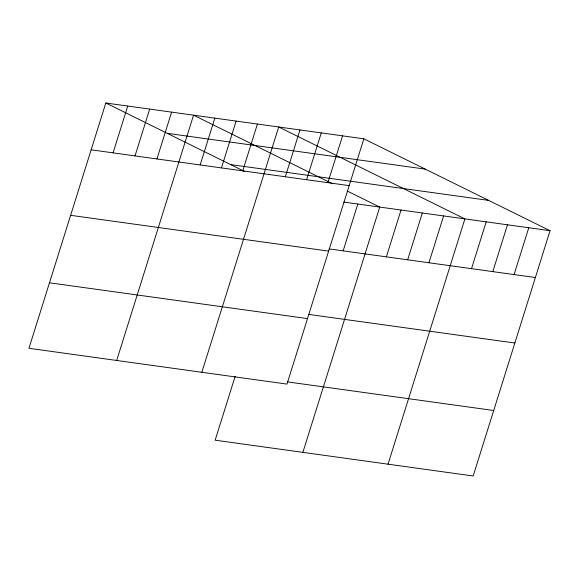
<?xml version="1.0" encoding="UTF-8"?>
<svg xmlns="http://www.w3.org/2000/svg" width="579" height="579" viewBox="0 0 579 579"><rect width="100%" height="100%" fill="white"/><g stroke="black" fill="none" stroke-linecap="round" stroke-linejoin="round"><path stroke-width="0.87" d="M363.851 138.808L105.819 103.004L28.95 348.29L286.981 384.094L363.851 138.808L550.05 230.71L473.181 475.996L215.149 440.192L235.132 376.422M113.079 152.863L127.749 106.044M135.016 155.903L149.686 109.091M156.945 158.95L171.616 112.131M116.683 360.464L193.552 115.178L332.484 183.746M200.168 164.95L214.838 118.13M221.453 167.903L236.123 121.083M242.746 170.856L257.416 124.036M201.832 372.283L278.702 126.989L464.901 218.891L388.031 464.184M285.317 176.761L299.987 129.942M306.602 179.714L321.28 132.895M327.895 182.667L342.565 135.855M343.144 250.852L357.815 204.032M302.875 452.365L379.744 207.079L347.451 191.135M386.367 256.852L401.037 210.032M407.652 259.805L422.323 212.985M428.938 262.757L443.608 215.938M471.516 268.663L486.186 221.844M492.801 271.616L507.472 224.804M514.087 274.576L528.765 227.757M167.266 133.329L425.297 169.133M230.572 164.574L488.604 200.385M91.149 149.816L349.18 185.627M343.774 202.085L550.05 230.71M329.104 248.905L535.38 277.529M70.624 215.316L328.655 251.12M308.578 314.397L514.854 343.021M49.476 282.798L307.507 318.602M287.43 381.879L493.706 410.504M105.819 103.004L244.751 171.572"/></g></svg>
